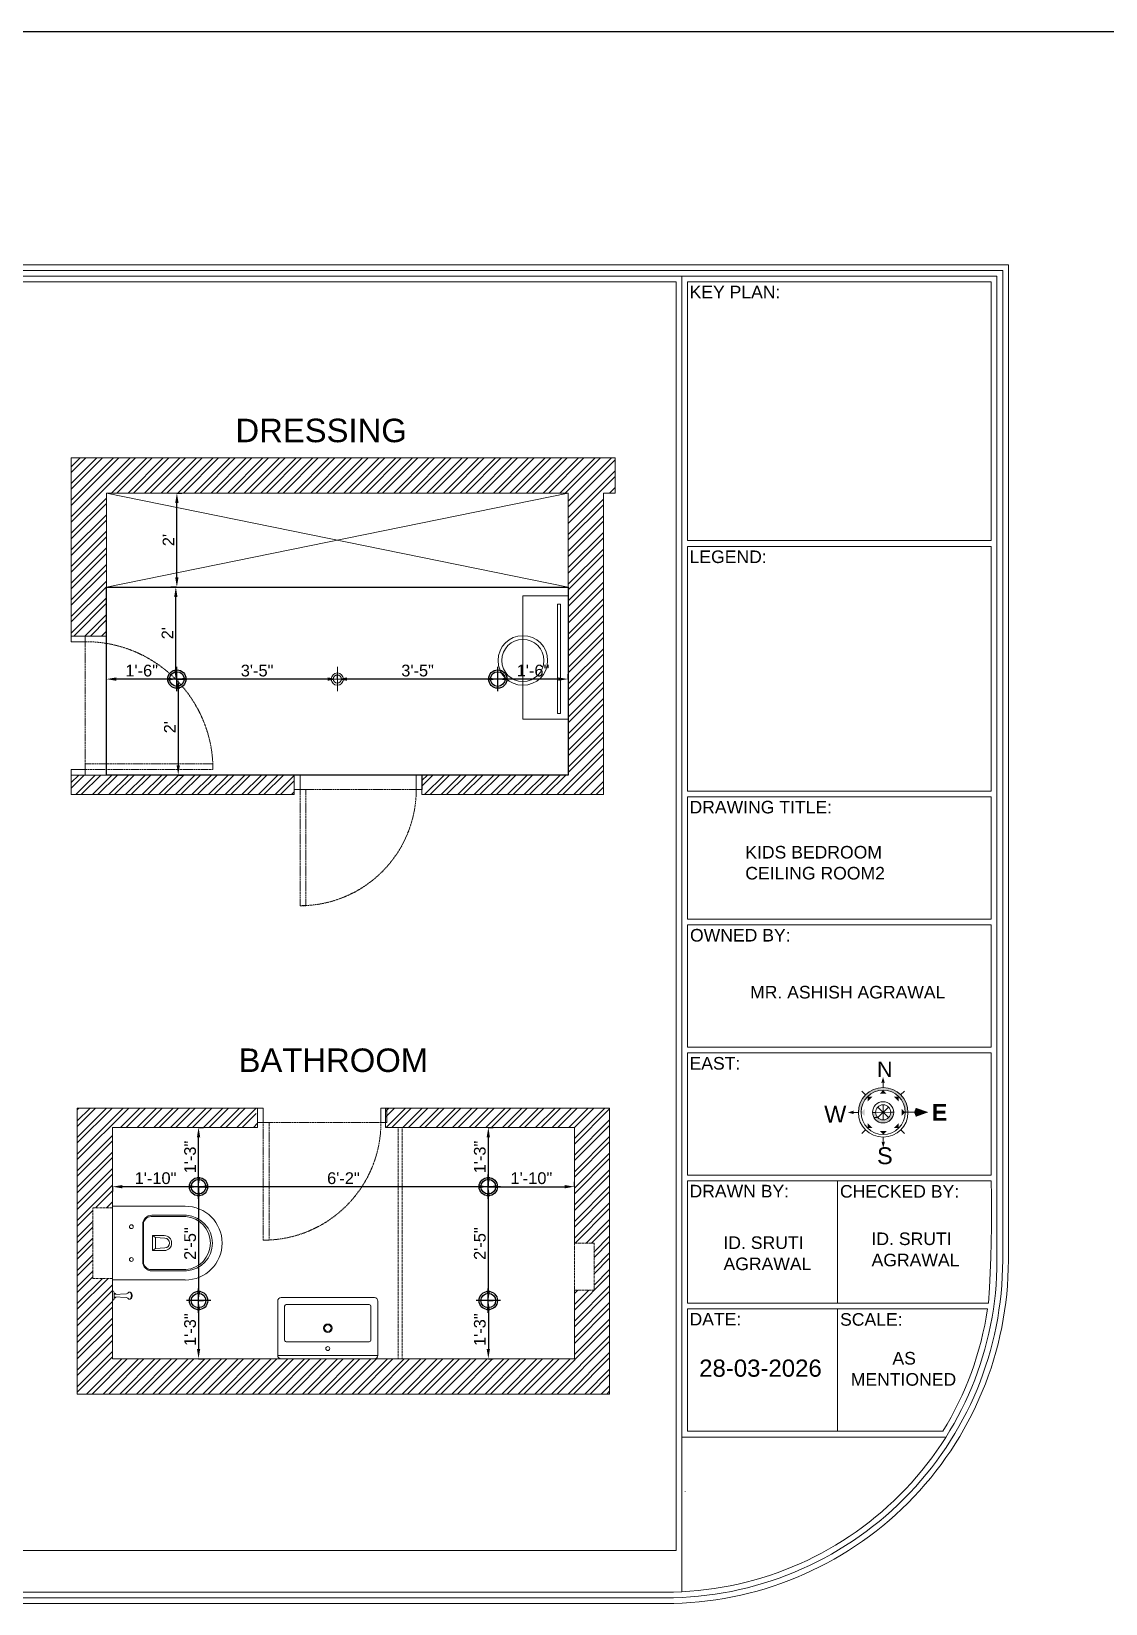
# Model space of a CAD drawing. Header units: inches. Extents: x 213 to 17763, y -4830 to 1802.
# Drawn here: x 11803.4 to 12077.8, y -3647.4 to -3246 of the extents above; entities that cross this region are included whole.
import ezdxf

# ---------------------------------------------------------------- set-up
doc = ezdxf.new("R2010")
doc.units = ezdxf.units.IN
doc.header["$MEASUREMENT"] = 0
for name, pattern in [('ACAD_ISO02W100', [15, 12, -3]), ('AUDIT_D_060311083008-3', [0]), ('DASHED2', [0.375, 0.25, -0.125]), ('HIDDEN', [0.375, 0.25, -0.125])]:
    doc.linetypes.add(name, pattern=pattern)
for name, color, linetype in [('.', 30, 'Continuous'), ('A-DOOR', 251, 'AUDIT_D_060311083008-3'), ('A-Door-Frame', 1, 'Continuous'), ('A-Door-Swing', 8, 'HIDDEN'), ('PDF2_0', 7, 'Continuous'), ('PDF2_MK. FURNITURE', 7, 'Continuous'), ('PDF2_MK. HATCH', 7, 'Continuous'), ('PDF2_Text', 1, 'Continuous'), ('PDF3_Text', 1, 'Continuous')]:
    doc.layers.add(name, color=color, linetype=linetype)
doc.layers.add('A- FURNITURE', color=8, linetype='Continuous', lineweight=9)
doc.layers.add('ROD', color=7, linetype='Continuous', lineweight=9)
for name, color, linetype, true_color in [('PDF13_Geometry', 7, 'Continuous', 0x545454), ('PDF2_MK. KITCHEN ESSENTAILS', 7, 'Continuous', 0x767676), ('PDF3_0', 7, 'Continuous', 0x929498)]:
    doc.layers.add(name, color=color, linetype=linetype, true_color=true_color)
doc.styles.add('PDF Arial', font='arial.ttf')
doc.styles.get("Standard").update_dxf_attribs({"font": 'arial.ttf'})
doc.dimstyles.new('ISO-25', dxfattribs={"dimtxt": 4.5, "dimasz": 2.5, "dimexe": 1.25, "dimexo": 0.625, "dimtad": 1, "dimdec": 0, "dimlunit": 4, "dimtxsty": 'Standard', "dimcen": 2.5, "dimadec": 0, "dimazin": 0, "dimtfac": 1, "dimtdec": 0, "dimtmove": 0, "dimatfit": 3, "dimfxl": 1, "dimarcsym": 0})

# ---------------------------------------------------------------- blocks, each defined once
blk = doc.blocks.new('*U34')
at = {"layer": 'A-Door-Frame', "lineweight": 5}
for p, q in [((0, -100), (0, 0)), ((900, -100), (900, 0))]:
    blk.add_line(p, q, dxfattribs=at)
for points in [[(0, -100), (40, -100), (40, 0), (0, 0)], [(900, -100), (860, -100), (860, 0), (900, 0)]]:
    blk.add_lwpolyline(points, dxfattribs=at)
at = {"layer": 'A-Door-Swing', "linetype": 'DASHED2', "lineweight": 5}
blk.add_line((47, 0), (867, 0), dxfattribs=at)
blk.add_lwpolyline([(40, 0), (40, 820), (80, 820), (80, 0)], close=True, dxfattribs=at)
blk.add_arc((40, 0), 820, 360, 90, dxfattribs=at)
blk = doc.blocks.new('*U673')
at = {"layer": 'A-Door-Frame', "lineweight": 5}
for p, q in [((0, -100), (0, 0)), ((983, -100), (983, 0))]:
    blk.add_line(p, q, dxfattribs=at)
for points in [[(0, -100), (40, -100), (40, 0), (0, 0)], [(983, -100), (943, -100), (943, 0), (983, 0)]]:
    blk.add_lwpolyline(points, dxfattribs=at)
at = {"layer": 'A-Door-Swing', "linetype": 'DASHED2', "lineweight": 5}
blk.add_line((48, 0), (951, 0), dxfattribs=at)
blk.add_lwpolyline([(40, 0), (40, 903), (80, 903), (80, 0)], close=True, dxfattribs=at)
blk.add_arc((40, 0), 903, 360, 90, dxfattribs=at)
blk = doc.blocks.new('*U674')
at = {"layer": 'A-Door-Frame', "lineweight": 5}
for p, q in [((0, -100), (0, 0)), ((890, -100), (890, 0))]:
    blk.add_line(p, q, dxfattribs=at)
for points in [[(0, -100), (40, -100), (40, 0), (0, 0)], [(890, -100), (850, -100), (850, 0), (890, 0)]]:
    blk.add_lwpolyline(points, dxfattribs=at)
at = {"layer": 'A-Door-Swing', "linetype": 'DASHED2', "lineweight": 5}
blk.add_line((47, 0), (857, 0), dxfattribs=at)
blk.add_lwpolyline([(40, 0), (40, 810), (80, 810), (80, 0)], close=True, dxfattribs=at)
blk.add_arc((40, 0), 810, 360, 90, dxfattribs=at)
blk = doc.blocks.new('*D984')
at = {"color": 0, "linetype": 'ACAD_ISO02W100', "lineweight": -2, "transparency": 16777216}
for p, q in [((11822.52, -3411.38), (11822.52, -3410.13)), ((11840.52, -3411.38), (11840.52, -3410.13))]:
    blk.add_line(p, q, dxfattribs=at)
at = {"color": 0, "linetype": 'AUDIT_D_060311083008-3', "lineweight": -2, "transparency": 16777216}
blk.add_line((11838.02, -3411.38), (11825.02, -3411.38), dxfattribs=at)
at = {"color": 0, "transparency": 16777216}
for points in [[(11825.02, -3410.96), (11825.02, -3411.8), (11822.52, -3411.38)], [(11838.02, -3410.96), (11838.02, -3411.8), (11840.52, -3411.38)]]:
    blk.add_solid(points, dxfattribs=at)
at = {"layer": 'Defpoints', "color": 0, "transparency": 16777216}
for p in [(11822.52, -3411.38), (11822.52, -3411.38), (11840.52, -3411.38)]:
    blk.add_point(p, dxfattribs=at)
at = {"color": 0, "lineweight": 5, "transparency": 16777216, "insert": (11831.52, -3409.22), "char_height": 3, "attachment_point": 5}
blk.add_mtext('1\'-6"', dxfattribs=at)
blk = doc.blocks.new('*D985')
at = {"color": 0, "linetype": 'ACAD_ISO02W100', "lineweight": -2, "transparency": 16777216}
for p, q in [((11840.52, -3411.37), (11840.52, -3410.12)), ((11881.52, -3411.37), (11881.52, -3410.12))]:
    blk.add_line(p, q, dxfattribs=at)
at = {"color": 0, "linetype": 'AUDIT_D_060311083008-3', "lineweight": -2, "transparency": 16777216}
blk.add_line((11879.02, -3411.37), (11843.02, -3411.37), dxfattribs=at)
at = {"color": 0, "transparency": 16777216}
for points in [[(11843.02, -3410.95), (11843.02, -3411.79), (11840.52, -3411.37)], [(11879.02, -3410.95), (11879.02, -3411.79), (11881.52, -3411.37)]]:
    blk.add_solid(points, dxfattribs=at)
at = {"layer": 'Defpoints', "color": 0, "transparency": 16777216}
for p in [(11840.52, -3411.37), (11840.52, -3411.37), (11881.52, -3411.37)]:
    blk.add_point(p, dxfattribs=at)
at = {"color": 0, "lineweight": 5, "transparency": 16777216, "insert": (11861.02, -3409.21), "char_height": 3, "attachment_point": 5}
blk.add_mtext('3\'-5"', dxfattribs=at)
blk = doc.blocks.new('*D986')
at = {"color": 0, "linetype": 'ACAD_ISO02W100', "lineweight": -2, "transparency": 16777216}
for p, q in [((11881.52, -3411.37), (11881.52, -3410.12)), ((11922.52, -3411.37), (11922.52, -3410.12))]:
    blk.add_line(p, q, dxfattribs=at)
at = {"color": 0, "linetype": 'AUDIT_D_060311083008-3', "lineweight": -2, "transparency": 16777216}
blk.add_line((11920.02, -3411.37), (11884.02, -3411.37), dxfattribs=at)
at = {"color": 0, "transparency": 16777216}
for points in [[(11884.02, -3410.95), (11884.02, -3411.79), (11881.52, -3411.37)], [(11920.02, -3410.95), (11920.02, -3411.79), (11922.52, -3411.37)]]:
    blk.add_solid(points, dxfattribs=at)
at = {"layer": 'Defpoints', "color": 0, "transparency": 16777216}
for p in [(11881.52, -3411.37), (11881.52, -3411.37), (11922.52, -3411.99)]:
    blk.add_point(p, dxfattribs=at)
at = {"color": 0, "lineweight": 5, "transparency": 16777216, "insert": (11902.02, -3409.21), "char_height": 3, "attachment_point": 5}
blk.add_mtext('3\'-5"', dxfattribs=at)
blk = doc.blocks.new('*D987')
at = {"color": 0, "linetype": 'ACAD_ISO02W100', "lineweight": -2, "transparency": 16777216}
for p, q in [((11922.52, -3411.37), (11922.52, -3410.12)), ((11940.52, -3411.37), (11940.52, -3410.12))]:
    blk.add_line(p, q, dxfattribs=at)
at = {"color": 0, "linetype": 'AUDIT_D_060311083008-3', "lineweight": -2, "transparency": 16777216}
blk.add_line((11938.02, -3411.37), (11925.02, -3411.37), dxfattribs=at)
at = {"color": 0, "transparency": 16777216}
for points in [[(11925.02, -3410.95), (11925.02, -3411.79), (11922.52, -3411.37)], [(11938.02, -3410.95), (11938.02, -3411.79), (11940.52, -3411.37)]]:
    blk.add_solid(points, dxfattribs=at)
at = {"layer": 'Defpoints', "color": 0, "transparency": 16777216}
for p in [(11922.52, -3411.37), (11922.52, -3411.37), (11940.52, -3411.37)]:
    blk.add_point(p, dxfattribs=at)
at = {"color": 0, "lineweight": 5, "transparency": 16777216, "insert": (11931.52, -3409.21), "char_height": 3, "attachment_point": 5}
blk.add_mtext('1\'-6"', dxfattribs=at)
blk = doc.blocks.new('wc4')
at = {"color": 0, "lineweight": 5}
for p, q in [((-7.08, 0), (-7.08, -13.97)), ((-7.08, 0), (7.08, 0)), ((7.08, 0), (7.08, -13.97)), ((-1.05, -8.29), (-1.43, -7.67)), ((1.05, -8.29), (1.43, -7.67))]:
    blk.add_line(p, q, dxfattribs=at)
for points in [[(5.33, -7.55, 0.414214), (3.58, -5.8), (-3.59, -5.8, 0.414214), (-5.34, -7.55), (-5.34, -14.24, 0.929975), (5.33, -14.24)], [(5.08, -7.43, 0.414214), (3.58, -5.93), (-3.59, -5.93, 0.414214), (-5.08, -7.43), (-5.08, -14.1, 0.928337), (5.08, -14.1)], [(-1.43, -9.93), (-1.43, -7.67), (1.43, -7.67), (1.43, -9.93, -1)], [(-0.93, -10.05), (-1.05, -8.29), (1.05, -8.29), (0.93, -10.05, -1)]]:
    blk.add_lwpolyline(points, format="xyb", close=True, dxfattribs=at)
for centre in [(-3.15, -3.62), (3.15, -3.62)]:
    blk.add_circle(centre, 0.366, dxfattribs=at)
blk.add_arc((0, -13.97), 7.09, 180, 0, dxfattribs=at)
blk = doc.blocks.new('wb18.')
at = {"color": 0, "lineweight": 5}
for p, q in [((-13.85, 0), (13.85, 0)), ((-14.85, -1), (14.85, -1)), ((-14.85, -17.11), (-14.85, -1)), ((14.85, -1), (14.85, -17.11)), ((-12.795, -15.555), (-12.795, -5.555)), ((-12.295, -5.055), (12.295, -5.055)), ((12.795, -5.555), (12.795, -15.555)), ((13.85, -18.11), (-13.85, -18.11)), ((12.295, -16.055), (-12.295, -16.055))]:
    blk.add_line(p, q, dxfattribs=at)
for centre, radius in [((0, -3.027), 0.586), ((0, -9.055), 1.25), ((0, -9.055), 1)]:
    blk.add_circle(centre, radius, dxfattribs=at)
for centre, radius, start, end in [((13.85, -1), 1, 360, 90), ((-13.85, -1), 1, 90, 180), ((-12.295, -5.555), 0.5, 90, 180), ((12.295, -5.555), 0.5, 360, 90), ((-13.85, -17.11), 1, 180, 270), ((-12.295, -15.555), 0.5, 180, 270), ((12.295, -15.555), 0.5, 270, 0), ((13.85, -17.11), 1, 270, 0)]:
    blk.add_arc(centre, radius, start, end, dxfattribs=at)
blk = doc.blocks.new('*D989')
at = {"color": 0, "linetype": 'ACAD_ISO02W100', "lineweight": -2, "transparency": 16777216}
for p, q in [((11840.25, -3387.87), (11839, -3387.87)), ((11840.25, -3411.43), (11841.5, -3411.43))]:
    blk.add_line(p, q, dxfattribs=at)
at = {"color": 0, "linetype": 'AUDIT_D_060311083008-3', "lineweight": -2, "transparency": 16777216}
blk.add_line((11840.25, -3408.93), (11840.25, -3390.37), dxfattribs=at)
at = {"color": 0, "transparency": 16777216}
for points in [[(11839.84, -3390.37), (11840.67, -3390.37), (11840.25, -3387.87)], [(11839.84, -3408.93), (11840.67, -3408.93), (11840.25, -3411.43)]]:
    blk.add_solid(points, dxfattribs=at)
at = {"layer": 'Defpoints', "color": 0, "transparency": 16777216}
for p in [(11840.25, -3387.87), (11840.52, -3387.87), (11840.25, -3411.43)]:
    blk.add_point(p, dxfattribs=at)
at = {"color": 0, "lineweight": 5, "transparency": 16777216, "insert": (11838.12, -3399.65), "char_height": 3, "attachment_point": 5, "rotation": 90}
blk.add_mtext("2'", dxfattribs=at)
blk = doc.blocks.new('*D990')
at = {"color": 0, "linetype": 'ACAD_ISO02W100', "lineweight": -2, "transparency": 16777216}
for p, q in [((11840.52, -3363.87), (11841.77, -3363.87)), ((11840.52, -3387.87), (11841.77, -3387.87))]:
    blk.add_line(p, q, dxfattribs=at)
at = {"color": 0, "linetype": 'AUDIT_D_060311083008-3', "lineweight": -2, "transparency": 16777216}
blk.add_line((11840.52, -3385.37), (11840.52, -3366.37), dxfattribs=at)
at = {"color": 0, "transparency": 16777216}
for points in [[(11840.1, -3366.37), (11840.94, -3366.37), (11840.52, -3363.87)], [(11840.1, -3385.37), (11840.94, -3385.37), (11840.52, -3387.87)]]:
    blk.add_solid(points, dxfattribs=at)
at = {"layer": 'Defpoints', "color": 0, "transparency": 16777216}
for p in [(11840.52, -3363.87), (11840.52, -3363.87), (11840.52, -3387.87)]:
    blk.add_point(p, dxfattribs=at)
at = {"color": 0, "lineweight": 5, "transparency": 16777216, "insert": (11838.39, -3375.87), "char_height": 3, "attachment_point": 5, "rotation": 90}
blk.add_mtext("2'", dxfattribs=at)
blk = doc.blocks.new('*D991')
at = {"color": 0, "linetype": 'ACAD_ISO02W100', "lineweight": -2, "transparency": 16777216}
for p, q in [((11840.86, -3411.43), (11842.11, -3411.43)), ((11840.86, -3435.87), (11842.11, -3435.87))]:
    blk.add_line(p, q, dxfattribs=at)
at = {"color": 0, "linetype": 'AUDIT_D_060311083008-3', "lineweight": -2, "transparency": 16777216}
blk.add_line((11840.86, -3413.93), (11840.86, -3433.37), dxfattribs=at)
at = {"color": 0, "transparency": 16777216}
for points in [[(11840.45, -3413.93), (11841.28, -3413.93), (11840.86, -3411.43)], [(11840.45, -3433.37), (11841.28, -3433.37), (11840.86, -3435.87)]]:
    blk.add_solid(points, dxfattribs=at)
at = {"layer": 'Defpoints', "color": 0, "transparency": 16777216}
for p in [(11840.86, -3411.43), (11840.52, -3435.87), (11840.86, -3435.87)]:
    blk.add_point(p, dxfattribs=at)
at = {"color": 0, "lineweight": 5, "transparency": 16777216, "insert": (11838.73, -3423.65), "char_height": 3, "attachment_point": 5, "rotation": 90}
blk.add_mtext("2'", dxfattribs=at)
blk = doc.blocks.new('*D992')
at = {"color": 0, "linetype": 'ACAD_ISO02W100', "lineweight": -2, "transparency": 16777216}
for p, q in [((11920.1, -3570.06), (11921.35, -3570.06)), ((11920.1, -3584.93), (11921.35, -3584.93))]:
    blk.add_line(p, q, dxfattribs=at)
at = {"color": 0, "linetype": 'AUDIT_D_060311083008-3', "lineweight": -2, "transparency": 16777216}
blk.add_line((11920.1, -3572.56), (11920.1, -3582.43), dxfattribs=at)
at = {"color": 0, "transparency": 16777216}
for points in [[(11919.68, -3572.56), (11920.51, -3572.56), (11920.1, -3570.06)], [(11919.68, -3582.43), (11920.51, -3582.43), (11920.1, -3584.93)]]:
    blk.add_solid(points, dxfattribs=at)
at = {"layer": 'Defpoints', "color": 0, "transparency": 16777216}
for p in [(11920.1, -3570.06), (11920.1, -3584.93), (11920.1, -3584.93)]:
    blk.add_point(p, dxfattribs=at)
at = {"color": 0, "lineweight": 5, "transparency": 16777216, "insert": (11917.94, -3577.5), "char_height": 3, "attachment_point": 5, "rotation": 90}
blk.add_mtext('1\'-3"', dxfattribs=at)
blk = doc.blocks.new('*D993')
at = {"color": 0, "linetype": 'ACAD_ISO02W100', "lineweight": -2, "transparency": 16777216}
for p, q in [((11920.1, -3540.98), (11921.35, -3540.98)), ((11920.1, -3570.06), (11921.35, -3570.06))]:
    blk.add_line(p, q, dxfattribs=at)
at = {"color": 0, "linetype": 'AUDIT_D_060311083008-3', "lineweight": -2, "transparency": 16777216}
blk.add_line((11920.1, -3567.56), (11920.1, -3543.48), dxfattribs=at)
at = {"color": 0, "transparency": 16777216}
for points in [[(11919.68, -3543.48), (11920.51, -3543.48), (11920.1, -3540.98)], [(11919.68, -3567.56), (11920.51, -3567.56), (11920.1, -3570.06)]]:
    blk.add_solid(points, dxfattribs=at)
at = {"layer": 'Defpoints', "color": 0, "transparency": 16777216}
for p in [(11920.1, -3540.98), (11920.1, -3540.98), (11920.1, -3570.06)]:
    blk.add_point(p, dxfattribs=at)
at = {"color": 0, "lineweight": 5, "transparency": 16777216, "insert": (11917.94, -3555.52), "char_height": 3, "attachment_point": 5, "rotation": 90}
blk.add_mtext('2\'-5"', dxfattribs=at)
blk = doc.blocks.new('*D994')
at = {"color": 0, "linetype": 'ACAD_ISO02W100', "lineweight": -2, "transparency": 16777216}
for p, q in [((11920.1, -3525.85), (11921.35, -3525.85)), ((11920.1, -3540.98), (11921.35, -3540.98))]:
    blk.add_line(p, q, dxfattribs=at)
at = {"color": 0, "linetype": 'AUDIT_D_060311083008-3', "lineweight": -2, "transparency": 16777216}
blk.add_line((11920.1, -3538.48), (11920.1, -3528.35), dxfattribs=at)
at = {"color": 0, "transparency": 16777216}
for points in [[(11919.68, -3528.35), (11920.51, -3528.35), (11920.1, -3525.85)], [(11919.68, -3538.48), (11920.51, -3538.48), (11920.1, -3540.98)]]:
    blk.add_solid(points, dxfattribs=at)
at = {"layer": 'Defpoints', "color": 0, "transparency": 16777216}
for p in [(11920.1, -3525.85), (11920.1, -3525.85), (11920.1, -3540.98)]:
    blk.add_point(p, dxfattribs=at)
at = {"color": 0, "lineweight": 5, "transparency": 16777216, "insert": (11917.94, -3533.42), "char_height": 3, "attachment_point": 5, "rotation": 90}
blk.add_mtext('1\'-3"', dxfattribs=at)
blk = doc.blocks.new('*D1111')
at = {"color": 0, "linetype": 'ACAD_ISO02W100', "lineweight": -2, "transparency": 16777216}
for p, q in [((11920.1, -3540.98), (11920.1, -3539.73)), ((11942.1, -3540.98), (11942.1, -3539.73))]:
    blk.add_line(p, q, dxfattribs=at)
at = {"color": 0, "linetype": 'AUDIT_D_060311083008-3', "lineweight": -2, "transparency": 16777216}
blk.add_line((11922.6, -3540.98), (11939.6, -3540.98), dxfattribs=at)
at = {"color": 0, "transparency": 16777216}
for points in [[(11922.6, -3540.57), (11922.6, -3541.4), (11920.1, -3540.98)], [(11939.6, -3540.57), (11939.6, -3541.4), (11942.1, -3540.98)]]:
    blk.add_solid(points, dxfattribs=at)
at = {"layer": 'Defpoints', "color": 0, "transparency": 16777216}
for p in [(11920.1, -3540.98), (11942.1, -3540.98), (11942.1, -3540.98)]:
    blk.add_point(p, dxfattribs=at)
at = {"color": 0, "lineweight": 5, "transparency": 16777216, "insert": (11931.1, -3538.83), "char_height": 3, "attachment_point": 5}
blk.add_mtext('1\'-10"', dxfattribs=at)
blk = doc.blocks.new('*D1288')
at = {"color": 0, "linetype": 'ACAD_ISO02W100', "lineweight": -2, "transparency": 16777216}
for p, q in [((11824.08, -3540.98), (11824.08, -3542.23)), ((11846.06, -3540.98), (11846.06, -3542.23))]:
    blk.add_line(p, q, dxfattribs=at)
at = {"color": 0, "linetype": 'AUDIT_D_060311083008-3', "lineweight": -2, "transparency": 16777216}
blk.add_line((11843.56, -3540.98), (11826.58, -3540.98), dxfattribs=at)
at = {"color": 0, "transparency": 16777216}
for points in [[(11826.58, -3540.57), (11826.58, -3541.4), (11824.08, -3540.98)], [(11843.56, -3540.57), (11843.56, -3541.4), (11846.06, -3540.98)]]:
    blk.add_solid(points, dxfattribs=at)
at = {"layer": 'Defpoints', "color": 0, "transparency": 16777216}
for p in [(11824.08, -3540.98), (11824.08, -3540.98), (11846.06, -3540.98)]:
    blk.add_point(p, dxfattribs=at)
at = {"color": 0, "lineweight": 5, "transparency": 16777216, "insert": (11835.07, -3538.83), "char_height": 3, "attachment_point": 5}
blk.add_mtext('1\'-10"', dxfattribs=at)
blk = doc.blocks.new('*D1289')
at = {"color": 0, "linetype": 'ACAD_ISO02W100', "lineweight": -2, "transparency": 16777216}
for p, q in [((11846.06, -3525.85), (11847.31, -3525.85)), ((11846.06, -3540.98), (11847.31, -3540.98))]:
    blk.add_line(p, q, dxfattribs=at)
at = {"color": 0, "linetype": 'AUDIT_D_060311083008-3', "lineweight": -2, "transparency": 16777216}
blk.add_line((11846.06, -3538.48), (11846.06, -3528.35), dxfattribs=at)
at = {"color": 0, "transparency": 16777216}
for points in [[(11845.65, -3528.35), (11846.48, -3528.35), (11846.06, -3525.85)], [(11845.65, -3538.48), (11846.48, -3538.48), (11846.06, -3540.98)]]:
    blk.add_solid(points, dxfattribs=at)
at = {"layer": 'Defpoints', "color": 0, "transparency": 16777216}
for p in [(11846.06, -3525.85), (11846.06, -3525.85), (11846.06, -3540.98)]:
    blk.add_point(p, dxfattribs=at)
at = {"color": 0, "lineweight": 5, "transparency": 16777216, "insert": (11843.91, -3533.42), "char_height": 3, "attachment_point": 5, "rotation": 90}
blk.add_mtext('1\'-3"', dxfattribs=at)
blk = doc.blocks.new('*D1290')
at = {"color": 0, "linetype": 'ACAD_ISO02W100', "lineweight": -2, "transparency": 16777216}
for p, q in [((11846.06, -3540.98), (11844.81, -3540.98)), ((11846.06, -3570.06), (11847.31, -3570.06))]:
    blk.add_line(p, q, dxfattribs=at)
at = {"color": 0, "linetype": 'AUDIT_D_060311083008-3', "lineweight": -2, "transparency": 16777216}
blk.add_line((11846.06, -3543.48), (11846.06, -3567.56), dxfattribs=at)
at = {"color": 0, "transparency": 16777216}
for points in [[(11845.65, -3543.48), (11846.48, -3543.48), (11846.06, -3540.98)], [(11845.65, -3567.56), (11846.48, -3567.56), (11846.06, -3570.06)]]:
    blk.add_solid(points, dxfattribs=at)
at = {"layer": 'Defpoints', "color": 0, "transparency": 16777216}
for p in [(11846.06, -3540.98), (11846.06, -3570.06), (11846.06, -3570.06)]:
    blk.add_point(p, dxfattribs=at)
at = {"color": 0, "lineweight": 5, "transparency": 16777216, "insert": (11843.91, -3555.52), "char_height": 3, "attachment_point": 5, "rotation": 90}
blk.add_mtext('2\'-5"', dxfattribs=at)
blk = doc.blocks.new('*D1291')
at = {"color": 0, "linetype": 'ACAD_ISO02W100', "lineweight": -2, "transparency": 16777216}
for p, q in [((11846.06, -3570.06), (11847.31, -3570.06)), ((11846.06, -3584.93), (11847.31, -3584.93))]:
    blk.add_line(p, q, dxfattribs=at)
at = {"color": 0, "linetype": 'AUDIT_D_060311083008-3', "lineweight": -2, "transparency": 16777216}
blk.add_line((11846.06, -3572.56), (11846.06, -3582.43), dxfattribs=at)
at = {"color": 0, "transparency": 16777216}
for points in [[(11845.65, -3572.56), (11846.48, -3572.56), (11846.06, -3570.06)], [(11845.65, -3582.43), (11846.48, -3582.43), (11846.06, -3584.93)]]:
    blk.add_solid(points, dxfattribs=at)
at = {"layer": 'Defpoints', "color": 0, "transparency": 16777216}
for p in [(11846.06, -3570.06), (11846.06, -3584.93), (11846.06, -3584.93)]:
    blk.add_point(p, dxfattribs=at)
at = {"color": 0, "lineweight": 5, "transparency": 16777216, "insert": (11843.91, -3577.5), "char_height": 3, "attachment_point": 5, "rotation": 90}
blk.add_mtext('1\'-3"', dxfattribs=at)
blk = doc.blocks.new('*D1292')
at = {"color": 0, "linetype": 'ACAD_ISO02W100', "lineweight": -2, "transparency": 16777216}
for p, q in [((11846.06, -3540.98), (11846.06, -3539.73)), ((11920.1, -3540.98), (11920.1, -3539.73))]:
    blk.add_line(p, q, dxfattribs=at)
at = {"color": 0, "linetype": 'AUDIT_D_060311083008-3', "lineweight": -2, "transparency": 16777216}
blk.add_line((11917.6, -3540.98), (11848.56, -3540.98), dxfattribs=at)
at = {"color": 0, "transparency": 16777216}
for points in [[(11848.56, -3540.57), (11848.56, -3541.4), (11846.06, -3540.98)], [(11917.6, -3540.57), (11917.6, -3541.4), (11920.1, -3540.98)]]:
    blk.add_solid(points, dxfattribs=at)
at = {"layer": 'Defpoints', "color": 0, "transparency": 16777216}
for p in [(11846.06, -3540.98), (11846.06, -3540.98), (11920.1, -3540.98)]:
    blk.add_point(p, dxfattribs=at)
at = {"color": 0, "lineweight": 5, "transparency": 16777216, "insert": (11883.08, -3538.83), "char_height": 3, "attachment_point": 5}
blk.add_mtext('6\'-2"', dxfattribs=at)
blk = doc.blocks.new('34')
at = {"color": 152, "true_color": 0x2776bb}
for p, q in [((4475.6, 1798.91), (4475.6, 1805.12)), ((4478.71, 1802.02), (4472.5, 1802.02))]:
    blk.add_line(p, q, dxfattribs=at)
for radius in [2.34, 1.87]:
    blk.add_circle((4475.6, 1802.02), radius, dxfattribs=at)

msp = doc.modelspace()

# ---------------------------------------------------------------- hatches: boundary and pattern name
at = {"layer": '.', "lineweight": 5}
h = msp.add_hatch(dxfattribs=at)
h.set_pattern_fill('ANSI32', color=1, scale=8)
h.set_pattern_definition([(45, (7120.0213, -1313.369), (-2.1213203, 2.1213203), []), (45, (7121.4355, -1313.369), (-2.1213203, 2.1213203), [])])
h.paths.add_polyline_path([(11822.52, -3363.87), (11940.52, -3363.87), (11940.52, -3382.87), (11940.52, -3435.87), (11903.15, -3435.87), (11903.15, -3439.54), (11903.15, -3440.87), (11949.52, -3440.87), (11949.52, -3409.87), (11949.52, -3363.87), (11952.52, -3363.87), (11952.52, -3354.87), (11813.52, -3354.87), (11813.52, -3362.87), (11813.52, -3400.37), (11817.13, -3400.37), (11822.52, -3400.37)])
h.paths.add_polyline_path([(11870.52, -3435.87), (11822.52, -3435.87), (11813.52, -3435.87), (11813.52, -3440.87), (11870.52, -3440.87)])
h = msp.add_hatch(dxfattribs=at)
h.set_pattern_fill('ANSI32', color=1, scale=8)
h.set_pattern_definition([(45, (10374.0778, -4180.2832), (-2.1213203, 2.1213203), []), (45, (10375.492, -4180.2832), (-2.1213203, 2.1213203), [])])
h.paths.add_polyline_path([(11824.08, -3525.85), (11861.13, -3525.85), (11861.13, -3524.58), (11860.79, -3524.58), (11860.79, -3520.91), (11815.08, -3520.91), (11815.08, -3593.93), (11951.1, -3593.93), (11951.1, -3520.91), (11893.79, -3520.91), (11893.79, -3524.58), (11893.79, -3525.85), (11942.1, -3525.85), (11942.1, -3555.39), (11947.1, -3555.39), (11947.1, -3567.39), (11942.1, -3567.39), (11942.1, -3584.93), (11824.08, -3584.93), (11824.08, -3567.39), (11824.08, -3564.39), (11819.08, -3564.39), (11819.08, -3546.39), (11824.08, -3546.39)])
at = {"layer": 'PDF2_0', "lineweight": 5, "transparency": 33554559}
h = msp.add_hatch(color=256, dxfattribs=at)
h.paths.add_polyline_path([(12015.33, -3522.02), (12016.24, -3522.92), (12016.24, -3521.12)])
h.paths.add_polyline_path([(12021.51, -3515.68), (12020.96, -3515.67), (12020.46, -3515.68), (12020.4, -3515.7), (12019.9, -3515.76), (12019.85, -3515.77), (12019.35, -3515.88), (12019.32, -3515.89), (12018.83, -3516.04), (12018.79, -3516.05), (12018.32, -3516.26), (12018.28, -3516.27), (12018.1, -3516.35), (12018.06, -3516.38), (12018.06, -3516.39), (12017.8, -3516.52), (12017.71, -3516.57), (12017.44, -3516.74), (12017.33, -3516.82), (12017.15, -3516.96), (12016.89, -3517.16), (12016.83, -3517.21), (12016.52, -3517.51), (12016.48, -3517.54), (12016.2, -3517.84), (12016.11, -3517.94), (12015.91, -3518.21), (12015.77, -3518.38), (12015.63, -3518.61), (12015.48, -3518.85), (12015.38, -3519.05), (12015.22, -3519.34), (12015.16, -3519.5), (12015.02, -3519.85), (12014.98, -3519.97), (12014.85, -3520.37), (12014.83, -3520.47), (12014.74, -3520.92), (12014.72, -3520.98), (12014.66, -3521.47), (12014.66, -3521.49), (12014.64, -3522.02), (12015.33, -3522.02), (12015.36, -3521.49), (12015.36, -3521.47), (12015.42, -3520.98), (12015.44, -3520.92), (12015.54, -3520.47), (12015.58, -3520.37), (12015.71, -3519.97), (12015.76, -3519.85), (12015.92, -3519.5), (12016, -3519.34), (12016.17, -3519.05), (12016.31, -3518.85), (12016.47, -3518.61), (12016.65, -3518.38), (12016.8, -3518.21), (12017.16, -3517.84), (12017.53, -3517.54), (12017.56, -3517.51), (12017.99, -3517.21), (12018.09, -3517.16), (12018.45, -3516.96), (12018.76, -3516.82), (12018.93, -3516.74), (12019.42, -3516.57), (12019.65, -3516.52), (12019.93, -3516.46), (12020.44, -3516.39), (12020.5, -3516.38), (12020.96, -3516.35), (12021.49, -3516.38), (12022, -3516.45), (12022.23, -3516.51), (12022.51, -3516.57), (12023, -3516.73), (12023.16, -3516.8), (12023.48, -3516.94), (12023.83, -3517.13), (12023.94, -3517.19), (12024.36, -3517.49), (12024.39, -3517.51), (12024.76, -3517.83), (12024.86, -3517.91), (12025.14, -3518.19), (12025.28, -3518.35), (12025.47, -3518.6), (12025.63, -3518.81), (12025.76, -3519.02), (12025.93, -3519.31), (12026.02, -3519.47), (12026.18, -3519.83), (12026.24, -3519.95), (12026.37, -3520.35), (12026.51, -3520.89), (12026.52, -3520.95), (12026.59, -3521.43), (12026.59, -3521.47), (12026.62, -3521.98), (12026.62, -3521.99), (12027.31, -3521.98), (12027.29, -3521.47), (12027.29, -3521.43), (12027.22, -3520.95), (12027.21, -3520.89), (12027.11, -3520.45), (12027.09, -3520.35), (12026.97, -3519.95), (12026.92, -3519.83), (12026.79, -3519.47), (12026.71, -3519.31), (12026.57, -3519.02), (12026.46, -3518.81), (12026.31, -3518.6), (12026.15, -3518.35), (12026.03, -3518.19), (12025.82, -3517.91), (12025.74, -3517.83), (12025.45, -3517.51), (12025.42, -3517.49), (12025.1, -3517.19), (12025.03, -3517.13), (12024.79, -3516.94), (12024.59, -3516.8), (12024.5, -3516.73), (12024.23, -3516.57), (12024.13, -3516.51), (12024.02, -3516.45), (12023.89, -3516.38), (12023.85, -3516.35), (12023.67, -3516.27), (12023.64, -3516.26), (12023.16, -3516.05), (12023.13, -3516.04), (12022.63, -3515.89), (12022.6, -3515.88), (12022.08, -3515.77), (12022.06, -3515.76), (12021.54, -3515.7)])
for points in [[(12020.96, -3514.33), (12021.41, -3514.55), (12020.95, -3512.97), (12020.5, -3514.55)], [(12013.3, -3522.02), (12013.52, -3521.57), (12011.95, -3522.03), (12013.53, -3522.47)], [(12023.68, -3521.99), (12022.89, -3521.99), (12022.86, -3522.3), (12022.85, -3522.35), (12022.8, -3522.59), (12022.75, -3522.7), (12022.68, -3522.87), (12022.58, -3523.03), (12022.53, -3523.13), (12022.34, -3523.35), (12022.34, -3523.36), (12022.11, -3523.55), (12021.95, -3523.65), (12021.85, -3523.71), (12021.57, -3523.82), (12021.28, -3523.89), (12021.04, -3523.92), (12020.97, -3523.92), (12020.68, -3523.89), (12020.39, -3523.82), (12020.11, -3523.71), (12020.02, -3523.66), (12019.85, -3523.55), (12019.62, -3523.36), (12019.43, -3523.13), (12019.38, -3523.04), (12019.27, -3522.87), (12019.2, -3522.71), (12019.16, -3522.6), (12019.09, -3522.31), (12019.06, -3522.01), (12018.27, -3522.01), (12018.28, -3522.31), (12018.29, -3522.36), (12018.34, -3522.6), (12018.36, -3522.71), (12018.42, -3522.87), (12018.48, -3523.04), (12018.51, -3523.13), (12018.64, -3523.36), (12018.76, -3523.55), (12018.83, -3523.66), (12018.88, -3523.71), (12018.98, -3523.82), (12019.04, -3523.89), (12019.06, -3523.92), (12019.32, -3524.15), (12019.33, -3524.15), (12019.62, -3524.35), (12019.62, -3524.36), (12019.94, -3524.5), (12019.95, -3524.5), (12020.27, -3524.61), (12020.28, -3524.63), (12020.62, -3524.69), (12020.63, -3524.69), (12020.99, -3524.71), (12021.32, -3524.69), (12021.34, -3524.69), (12021.67, -3524.63), (12021.68, -3524.61), (12022, -3524.5), (12022.02, -3524.5), (12022.33, -3524.36), (12022.34, -3524.35), (12022.62, -3524.15), (12022.63, -3524.15), (12022.89, -3523.92), (12022.9, -3523.92), (12022.91, -3523.89), (12022.97, -3523.82), (12023.08, -3523.71), (12023.13, -3523.65), (12023.19, -3523.55), (12023.33, -3523.36), (12023.33, -3523.35), (12023.48, -3523.03), (12023.53, -3522.87), (12023.59, -3522.7), (12023.62, -3522.59), (12023.67, -3522.35), (12023.67, -3522.3)], [(12032.51, -3521.97), (12029.34, -3520.85), (12028.89, -3521.98), (12029.34, -3523.12)], [(12021, -3529.68), (12020.55, -3529.45), (12021, -3531.03), (12021.45, -3529.45)]]:
    msp.add_hatch(color=256, dxfattribs=at).paths.add_polyline_path(points)

# ---------------------------------------------------------------- linework, layer by layer
msp.add_line((10883.5, -3246), (15562, -3246))
at = {"color": 254, "lineweight": 5}
for p, q in [((11822.52, -3363.87), (11940.52, -3387.87)), ((11940.52, -3363.87), (11822.52, -3387.87))]:
    msp.add_line(p, q, dxfattribs=at)
at = {"color": 6, "lineweight": 5}
for p, q in [((11881.52, -3411.37), (11878.14, -3411.37)), ((11881.52, -3411.37), (11881.52, -3408.25)), ((11881.52, -3411.37), (11884.64, -3411.37)), ((11881.52, -3411.37), (11881.52, -3414.49)), ((11846.06, -3540.98), (11846.06, -3537.86)), ((11846.06, -3540.98), (11846.06, -3544.1)), ((11846.06, -3570.06), (11846.06, -3573.18))]:
    msp.add_line(p, q, dxfattribs=at)
at = {"lineweight": 5}
for p, q in [((11815.08, -3593.93), (11815.08, -3520.91)), ((11861.13, -3520.91), (11815.08, -3520.91)), ((11861.13, -3525.85), (11861.13, -3520.91)), ((11951.1, -3520.91), (11893.79, -3520.91)), ((11951.1, -3593.93), (11951.1, -3520.91)), ((11824.08, -3546.39), (11824.08, -3525.85)), ((11861.13, -3525.85), (11824.08, -3525.85)), ((11893.79, -3525.85), (11942.1, -3525.85)), ((11942.1, -3555.39), (11942.1, -3525.85)), ((11942.1, -3525.85), (11942.1, -3555.39)), ((11824.08, -3572.93), (11824.08, -3564.39)), ((11824.08, -3584.93), (11824.08, -3567.39)), ((11942.1, -3584.93), (11942.1, -3567.39)), ((11942.1, -3567.39), (11942.1, -3584.93))]:
    msp.add_line(p, q, dxfattribs=at)
at = {"color": 4, "linetype": 'DASHED2', "lineweight": 5}
for p, q in [((11897.1, -3584.93), (11897.1, -3525.85)), ((11898.1, -3584.93), (11898.1, -3525.85))]:
    msp.add_line(p, q, dxfattribs=at)
at = {"linetype": 'DASHED2', "lineweight": 5}
for p, q in [((11819.08, -3564.39), (11819.08, -3546.39)), ((11824.08, -3546.39), (11819.08, -3546.39)), ((11824.08, -3546.39), (11824.08, -3564.39)), ((11942.1, -3555.39), (11947.18, -3555.39)), ((11942.1, -3555.39), (11942.1, -3567.39)), ((11947.1, -3555.39), (11947.1, -3567.39)), ((11824.08, -3564.39), (11819.08, -3564.39)), ((11942.1, -3567.39), (11947.1, -3567.39))]:
    msp.add_line(p, q, dxfattribs=at)
at = {"lineweight": 5}
msp.add_lwpolyline([(11822.52, -3387.87), (11940.52, -3387.87), (11940.52, -3435.87), (11822.52, -3435.87)], close=True, dxfattribs=at)
msp.add_lwpolyline([(11822.52, -3387.87), (11940.52, -3387.87), (11940.52, -3435.87), (11822.52, -3435.87)], close=True)
at = {"color": 6, "lineweight": 5}
for radius in [1.56, 1.04]:
    msp.add_circle((11881.52, -3411.37), radius, dxfattribs=at)
at = {"layer": 'PDF13_Geometry', "color": 254, "lineweight": 5}
for points in [[(11928.92, -3390.12), (11928.92, -3421.62), (11940.52, -3421.62), (11940.52, -3390.12)], [(11937.8, -3392.25), (11937.8, -3420.19), (11938.51, -3420.19), (11938.51, -3392.25)]]:
    msp.add_lwpolyline(points, close=True, dxfattribs=at)
for radius in [6.33, 5.39]:
    msp.add_circle((11928.92, -3406.62), radius, dxfattribs=at)
at = {"layer": 'PDF2_0', "lineweight": 5}
for points in [[(11965.31, -3647.43), (11570.83, -3647.43), (11570.83, -3305.57), (12052.97, -3305.57), (12052.97, -3559.77, -0.414214)], [(12036.22, -3603.45), (11971.01, -3603.45), (11971.01, -3572.21), (12047.66, -3572.21, -0.100864)]]:
    msp.add_lwpolyline(points, format="xyb", close=True, dxfattribs=at)
for points in [[(11965.31, -3645.98), (11572.28, -3645.98), (11572.28, -3307.01), (12051.52, -3307.01), (12051.52, -3559.77, -0.414214), (11965.31, -3645.98)], [(11965.31, -3644.52), (11573.74, -3644.52), (11573.74, -3308.48), (12050.06, -3308.48), (12050.06, -3559.77, -0.414214), (11965.31, -3644.52)]]:
    msp.add_lwpolyline(points, format="xyb", dxfattribs=at)
for points in [[(11575.2, -3309.94), (11968.09, -3309.94), (11968.09, -3633.86), (11575.2, -3633.86)], [(11971.01, -3309.94), (12048.59, -3309.94), (12048.59, -3376.02), (11971.01, -3376.02)], [(11971.01, -3377.48), (12048.59, -3377.48), (12048.59, -3439.95), (11971.01, -3439.95)], [(11971.01, -3441.42), (12048.59, -3441.42), (12048.59, -3472.65), (11971.01, -3472.65)], [(11971.01, -3474.12), (12048.59, -3474.12), (12048.59, -3505.35), (11971.01, -3505.35)], [(11971.01, -3506.81), (12048.59, -3506.81), (12048.59, -3538.05), (11971.01, -3538.05)], [(12048.59, -3539.51), (11971.01, -3539.51), (11971.01, -3570.75), (12047.86, -3570.75), (12048.12, -3566.85), (12048.31, -3562.95), (12048.47, -3559.04), (12048.59, -3555.14), (12048.65, -3551.23), (12048.68, -3547.32), (12048.65, -3543.42)]]:
    msp.add_lwpolyline(points, close=True, dxfattribs=at)
for points in [[(12020.96, -3515.67), (12020.96, -3514.33)], [(12016.48, -3517.54), (12015.53, -3516.59)], [(12020.97, -3520.08), (12020.97, -3523.92)], [(12025.45, -3517.51), (12026.4, -3516.56)], [(12014.64, -3522.02), (12013.3, -3522.02)], [(12018.27, -3522.01), (12019.06, -3522.01), (12022.89, -3521.99), (12023.68, -3521.99)], [(12019.62, -3523.36), (12018.64, -3523.36), (12019.62, -3523.36)], [(12022.33, -3520.64), (12019.62, -3523.36)], [(12022.34, -3523.36), (12019.62, -3520.65)], [(12027.31, -3521.98), (12026.62, -3521.99)], [(12028.65, -3521.98), (12027.31, -3521.98), (12028.89, -3521.98)], [(12016.5, -3526.49), (12015.57, -3527.44)], [(12020.99, -3528.34), (12021, -3529.68)], [(12025.47, -3526.48), (12026.42, -3527.42)], [(12009.33, -3539.51), (12009.33, -3570.75)], [(12009.33, -3572.21), (12009.33, -3603.45)], [(11969.55, -3604.91), (12037.03, -3604.91)]]:
    msp.add_lwpolyline(points, dxfattribs=at)
for centre, radius in [((12020.98, -3522), 6.34), ((12020.98, -3522), 5.65), ((12020.97, -3522), 2.71), ((12020.98, -3522), 1.92)]:
    msp.add_circle(centre, radius, dxfattribs=at)
for start, end in [(0, 1.759553279988484e-06), (269.9999982404467, 270)]:
    msp.add_arc((11965.3, -3559.77), 87.66, start, end, dxfattribs=at)
at = {"layer": 'PDF2_0', "lineweight": 5, "transparency": 33554559}
for points in [[(12020.96, -3516.35), (12020.06, -3517.27), (12021.86, -3517.26)], [(12016.98, -3518.02), (12016.98, -3519.3), (12018.26, -3518.02)], [(12024.96, -3518), (12023.68, -3518.01), (12024.96, -3519.28)], [(12026.62, -3521.99), (12025.71, -3521.09), (12025.71, -3522.9)], [(12016.99, -3526), (12018.27, -3526), (12016.99, -3524.72)], [(12020.99, -3527.65), (12021.89, -3526.75), (12020.09, -3526.75)], [(12024.98, -3525.98), (12024.97, -3524.71), (12023.7, -3525.99)]]:
    msp.add_solid(points, dxfattribs=at)
at = {"layer": 'PDF2_MK. FURNITURE', "lineweight": 5}
msp.add_lwpolyline([(11970.38, -3618.74), (11970.38, -3618.78)], dxfattribs=at)
at = {"layer": 'PDF2_MK. HATCH', "lineweight": 5}
msp.add_lwpolyline([(11969.55, -3308.48), (11969.55, -3644.41)], dxfattribs=at)
at = {"layer": 'PDF2_MK. KITCHEN ESSENTAILS', "lineweight": 5}
msp.add_lwpolyline([(11575.2, -3633.86), (11968.09, -3633.86), (11968.09, -3309.94), (11575.2, -3309.94)], close=True, dxfattribs=at)
at = {"layer": 'PDF3_0', "color": 254, "lineweight": 5}
for points in [[(11824.51, -3569.67), (11824.51, -3567.97, 0.257222), (11824.08, -3567.55), (11824.08, -3570.1)], [(11827.62, -3569.28, -0.144297), (11827.95, -3569.45, 0.095032), (11828.16, -3569.62, 0.130986), (11828.42, -3569.69, 0.130986), (11828.69, -3569.63, 0.106533), (11828.91, -3569.43, 0.083894), (11829.04, -3569.16, 0.072753), (11829.09, -3568.81, 0.072753), (11829.05, -3568.45, 0.083894), (11828.91, -3568.18, 0.106533), (11828.67, -3567.98, 0.130986), (11828.42, -3567.92, 0.130986), (11828.16, -3567.98, 0.095032), (11827.96, -3568.17, -0.144297), (11827.61, -3568.32), (11824.51, -3568.49)]]:
    msp.add_lwpolyline(points, format="xyb", dxfattribs=at)
msp.add_lwpolyline([(11824.51, -3569.14), (11827.61, -3569.3)], dxfattribs=at)
for centre, radius, start, end in [((11824.53, -3568.59), 0.453, 18.5394, 91.7633), ((11827.73, -3568.81), 1.19, 324.4757, 35.5243), ((11823.92, -3569.48), 0.619, 286.1499, 343.8501), ((11824.53, -3569.02), 0.453, 268.2367, 341.4606)]:
    msp.add_arc(centre, radius, start, end, dxfattribs=at)
at = {"layer": 'ROD', "lineweight": 5}
for p, q in [((11813.52, -3362.87), (11813.52, -3354.87)), ((11813.52, -3354.87), (11952.52, -3354.87)), ((11952.52, -3363.87), (11952.52, -3354.87)), ((11813.52, -3400.37), (11813.52, -3362.87)), ((11822.52, -3400.37), (11822.52, -3363.87)), ((11940.52, -3363.87), (11822.52, -3363.87)), ((11940.52, -3435.87), (11940.52, -3363.87)), ((11949.52, -3409.87), (11949.52, -3363.87)), ((11952.52, -3363.87), (11949.52, -3363.87)), ((11949.52, -3440.87), (11949.52, -3409.87)), ((11813.52, -3440.87), (11813.52, -3435.87)), ((11870.85, -3435.87), (11822.52, -3435.87)), ((11940.52, -3435.87), (11903.15, -3435.87)), ((11940.52, -3435.87), (11903.15, -3435.87)), ((11870.52, -3440.87), (11813.52, -3440.87)), ((11949.52, -3440.87), (11903.15, -3440.87))]:
    msp.add_line(p, q, dxfattribs=at)
at = {"layer": 'ROD', "color": 250, "lineweight": 5}
for p, q in [((11822.52, -3363.87), (11940.52, -3363.87)), ((11822.52, -3382.87), (11822.52, -3363.87)), ((11940.52, -3363.87), (11940.52, -3382.87))]:
    msp.add_line(p, q, dxfattribs=at)
at = {"layer": 'ROD', "color": 0, "lineweight": 5}
for p, q in [((11942.1, -3584.93), (11824.08, -3584.93)), ((11951.1, -3593.93), (11815.08, -3593.93))]:
    msp.add_line(p, q, dxfattribs=at)
at = {"layer": 'ROD', "lineweight": 5}
for points in [[(11813.52, -3400.37), (11822.52, -3400.37)], [(11822.52, -3435.87), (11813.52, -3435.87)], [(11870.52, -3435.87), (11870.52, -3440.87)], [(11903.15, -3440.87), (11903.15, -3435.87)]]:
    msp.add_lwpolyline(points, dxfattribs=at)
at = {"layer": 'ROD', "color": 0, "lineweight": 5}
for points in [[(11893.79, -3525.85), (11893.79, -3520.91)], [(11831.19, -3525.85), (11833.66, -3525.85)]]:
    msp.add_lwpolyline(points, dxfattribs=at)

# ---------------------------------------------------------------- block references
at = {"lineweight": 5}
for p in [(7364.92, -5213.39), (7446.92, -5213.39), (7370.46, -5343), (7444.49, -5343), (7370.46, -5372.08), (7444.49, -5372.08)]:
    msp.add_blockref('34', p, dxfattribs=at)
at = {"layer": 'A- FURNITURE', "color": 254, "lineweight": 5}
for name, p, xscale, yscale, zscale, rotation in [('wc4', (11824.08, -3555.39), -1.329534662868032, 1.329534662868033, 1.329534662868033, 90.00153061048236), ('wb18.', (11879.08, -3584.93), 0.8620318860244268, 0.8620318860244268, 0.8620318860244268, 180.001530610482)]:
    msp.add_blockref(name, p, dxfattribs=dict(at, xscale=xscale, yscale=yscale, zscale=zscale, rotation=rotation))
at = {"layer": 'A-DOOR', "lineweight": 5}
for name, p, xscale, yscale, zscale, rotation in [('*U673', (11817.13, -3435.87), -0.03611111111109516, 0.03611111111109516, 0.03611111111109516, 270), ('*U674', (11870.52, -3439.54), -0.03666666666666651, 0.03666666666666651, 0.03666666666666651, 180), ('*U34', (11861.13, -3524.58), -0.03666666666666651, 0.03666666666666651, 0.03666666666666651, 180)]:
    msp.add_blockref(name, p, dxfattribs=dict(at, xscale=xscale, yscale=yscale, zscale=zscale, rotation=rotation))

# ---------------------------------------------------------------- texts
at = {"layer": 'PDF2_Text', "color": 7, "lineweight": 5, "attachment_point": 7, "style": 'PDF Arial'}
for s, insert, char_height in [('KEY PLAN:', (11971.52, -3314.14), 3.214), ('LEGEND:', (11971.52, -3381.79), 3.214), ('DRAWING TITLE:', (11971.5, -3445.72), 3.2143), ('KIDS BEDROOM\\PCEILING ROOM2', (11985.75, -3462.59), 3.2143), ('OWNED BY:', (11971.63, -3478.43), 3.214), ('MR. ASHISH AGRAWAL', (11986.98, -3492.97), 3.2143), ('EAST:', (11971.51, -3511.13), 3.214), ('DRAWN BY:', (11971.5, -3543.72), 3.214), ('CHECKED BY:', (12009.95, -3543.83), 3.2143), ('ID. SRUTI', (12018, -3555.94), 3.214), ('ID. SRUTI', (11980.17, -3556.93), 3.214), ('AGRAWAL', (11980.19, -3562.34), 3.214), ('AGRAWAL', (12018.02, -3561.36), 3.214), ('DATE:', (11971.5, -3576.42), 3.214), ('SCALE:', (12009.97, -3576.53), 3.214), ('AS', (12023.35, -3586.44), 3.214), ('28-03-2026', (11973.97, -3589.57), 4.383), ('MENTIONED', (12012.7, -3591.85), 3.214)]:
    msp.add_mtext(s, dxfattribs=dict(at, insert=insert, char_height=char_height))
for s, insert, char_height, rotation in [('N', (12019.42, -3512.97), 3.91, 0.1759), ('W', (12005.92, -3524.6), 4.3, 0.1209), ('{\\fArial|b1|i0|c0|p34;\\C240;\\c2367469;E}', (12033.37, -3524.14), 4.3001, 0.1759), ('S', (12019.42, -3535.3), 4.3, 0.1759)]:
    msp.add_mtext(s, dxfattribs=dict(at, insert=insert, char_height=char_height, rotation=rotation))
at = {"layer": 'PDF3_Text', "lineweight": 5, "char_height": 6, "attachment_point": 7, "style": 'PDF Arial'}
for s, heights, insert in [('DRESSING', [1.71], (11855.49, -3350.97)), ('BATHROOM', [0], (11856.29, -3511.78))]:
    msp.add_mtext_dynamic_manual_height_columns(s, width=114.7518, gutter_width=49.21, heights=heights, dxfattribs=dict(at, insert=insert))

# ---------------------------------------------------------------- dimensions: what is measured, and where the dimension line sits
at = {"lineweight": 5}
for base, p1, p2, picture, middle in [((11840.52, -3363.87), (11840.52, -3387.87), (11840.52, -3363.87), '*D990', (11838.39, -3375.87)), ((11840.25, -3387.87), (11840.25, -3411.43), (11840.52, -3387.87), '*D989', (11838.12, -3399.65)), ((11840.86, -3435.87), (11840.86, -3411.43), (11840.52, -3435.87), '*D991', (11838.73, -3423.65)), ((11846.06, -3525.85), (11846.06, -3540.98), (11846.06, -3525.85), '*D1289', (11843.91, -3533.42)), ((11920.1, -3525.85), (11920.1, -3540.98), (11920.1, -3525.85), '*D994', (11917.94, -3533.42)), ((11846.06, -3570.06), (11846.06, -3540.98), (11846.06, -3570.06), '*D1290', (11843.91, -3555.52)), ((11920.1, -3540.98), (11920.1, -3570.06), (11920.1, -3540.98), '*D993', (11917.94, -3555.52)), ((11846.06, -3584.93), (11846.06, -3570.06), (11846.06, -3584.93), '*D1291', (11843.91, -3577.5)), ((11920.1, -3584.93), (11920.1, -3570.06), (11920.1, -3584.93), '*D992', (11917.94, -3577.5))]:
    dim = msp.add_linear_dim(base=base, p1=p1, p2=p2, angle=90, dimstyle='ISO-25', override={"dimtxt": 3, "dimtmove": 1, "dimfxl": 2, "dimfxlon": 1, "dimarcsym": 2}, dxfattribs=at)
    dim.commit()
    dim.dimension.update_dxf_attribs({"geometry": picture, "text_midpoint": middle})
for base, p1, p2, picture, middle in [((11822.52, -3411.38), (11840.52, -3411.38), (11822.52, -3411.38), '*D984', (11831.52, -3409.22)), ((11840.52, -3411.37), (11881.52, -3411.37), (11840.52, -3411.37), '*D985', (11861.02, -3409.21)), ((11881.52, -3411.37), (11922.52, -3411.99), (11881.52, -3411.37), '*D986', (11902.02, -3409.21)), ((11922.52, -3411.37), (11940.52, -3411.37), (11922.52, -3411.37), '*D987', (11931.52, -3409.21)), ((11824.08, -3540.98), (11846.06, -3540.98), (11824.08, -3540.98), '*D1288', (11835.07, -3538.83)), ((11846.06, -3540.98), (11920.1, -3540.98), (11846.06, -3540.98), '*D1292', (11883.08, -3538.83)), ((11942.1, -3540.98), (11920.1, -3540.98), (11942.1, -3540.98), '*D1111', (11931.1, -3538.83))]:
    dim = msp.add_linear_dim(base=base, p1=p1, p2=p2, dimstyle='ISO-25', override={"dimtxt": 3, "dimtmove": 1, "dimfxl": 2, "dimfxlon": 1, "dimarcsym": 2}, dxfattribs=at)
    dim.commit()
    dim.dimension.update_dxf_attribs({"geometry": picture, "text_midpoint": middle})

doc.saveas('drawing.dxf')
